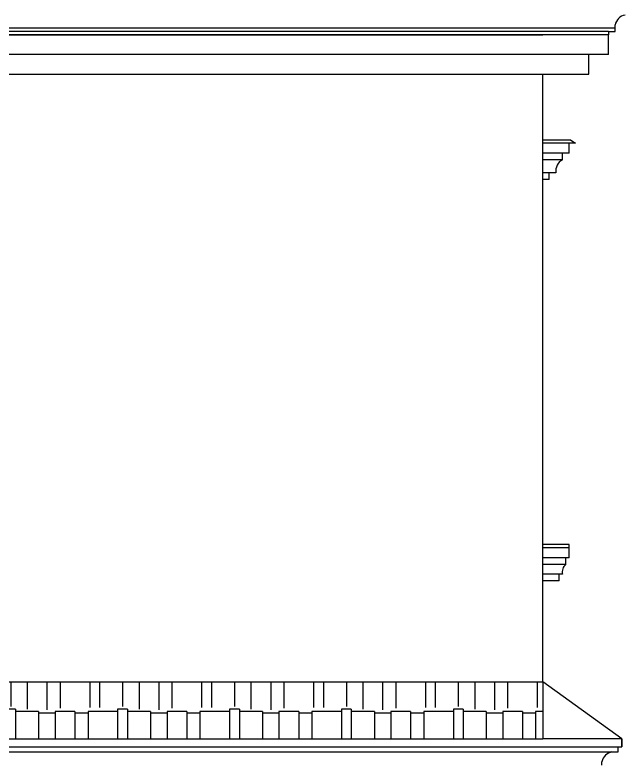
# Model space of a CAD drawing. Header units: inches. Extents: x 1397 to 20304, y -27267 to -746.
# Drawn here: x 14854 to 14946.6, y -23992.8 to -23878.8 of the extents above; entities that cross this region are included whole.
import ezdxf

# ---------------------------------------------------------------- set-up
doc = ezdxf.new("R2010")
doc.units = ezdxf.units.IN
doc.header["$LTSCALE"] = 17
doc.header["$MEASUREMENT"] = 0
doc.layers.add('25 BOT BAR', color=12, linetype='Continuous', lineweight=25)

msp = doc.modelspace()

# ---------------------------------------------------------------- hatches: boundary and pattern name
at = {"layer": '25 BOT BAR'}
h = msp.add_hatch(dxfattribs=at)
h.set_pattern_fill('AR-RSHKE', color=8, scale=0.5, angle=180)
h.set_pattern_definition([(180, (-538.952, -2672.648), (-12.75, -6), [3, -2.5, 3.5, -1.5, 4.5, -2]), (180, (-541.952, -2672.898), (-12.75, -6), [2.5, -9.5, 2, -3]), (180, (-547.952, -2672.273), (-12.75, -6), [1.5, -15.5]), (270, (-538.952, -2672.6483), (4.25, -6), [5.75, -18.25]), (270, (-541.952, -2672.6483), (4.25, -6), [5.625, -18.375]), (270, (-544.452, -2672.6483), (4.25, -6), [5.25, -18.75]), (270, (-547.952, -2672.2733), (4.25, -6), [5.75, -18.25]), (270, (-549.452, -2672.2733), (4.25, -6), [5.75, -18.25]), (270, (-553.952, -2672.6483), (4.25, -6), [5.5, -18.5])])
h.paths.add_polyline_path([(14934.13, -23988.76), (14934.13, -23980.13), (14791.67, -23980.13), (14779.67, -23988.76)])

# ---------------------------------------------------------------- linework, layer by layer
for p, q in [((14945.13, -23880.76), (14945.13, -23880.26)), ((14464.67, -23881.76), (14934.13, -23881.76)), ((14945.13, -23880.76), (14782.67, -23880.76)), ((14944.13, -23881.26), (14783.67, -23881.26)), ((14944.13, -23881.76), (14783.67, -23881.76)), ((14944.13, -23881.26), (14944.13, -23881.76)), ((14944.13, -23881.26), (14945.13, -23881.26)), ((14944.13, -23884.76), (14944.13, -23881.76)), ((14945.13, -23881.26), (14945.13, -23880.76)), ((14944.13, -23884.76), (14783.67, -23884.76)), ((14941.13, -23887.76), (14941.13, -23884.76)), ((14786.67, -23887.76), (14941.13, -23887.76)), ((14934.13, -23980.13), (14934.13, -23887.76)), ((14938.38, -23897.76), (14934.13, -23897.76)), ((14938.38, -23897.76), (14939.13, -23898.26)), ((14939.13, -23898.26), (14934.13, -23898.26)), ((14938.13, -23899.76), (14938.13, -23898.26)), ((14938.13, -23899.76), (14934.13, -23899.76)), ((14937.13, -23900.76), (14937.13, -23899.76)), ((14937.13, -23900.76), (14934.13, -23900.76)), ((14936.13, -23902.76), (14934.13, -23902.76)), ((14935.13, -23903.76), (14935.13, -23902.76)), ((14935.13, -23903.76), (14934.13, -23903.76)), ((14938.13, -23959.26), (14934.13, -23959.26)), ((14938.13, -23959.76), (14938.13, -23959.26)), ((14938.13, -23959.76), (14934.13, -23959.76)), ((14938.13, -23961.26), (14938.13, -23959.76)), ((14938.13, -23961.26), (14934.13, -23961.26)), ((14937.63, -23962.26), (14937.63, -23961.26)), ((14937.63, -23962.26), (14934.13, -23962.26)), ((14937.13, -23963.76), (14934.13, -23963.76)), ((14936.63, -23964.76), (14936.63, -23963.76)), ((14936.63, -23964.76), (14934.13, -23964.76)), ((14473.67, -23980.13), (14934.13, -23980.13)), ((14946.13, -23988.76), (14934.13, -23980.13)), ((14934.13, -23980.13), (14934.13, -23988.76)), ((14457.67, -23988.76), (14934.13, -23988.76)), ((14946.13, -23988.76), (14934.13, -23988.76)), ((14946.13, -23990.01), (14946.13, -23988.76)), ((14946.13, -23988.76), (14946.13, -23990.01)), ((14780.23, -23990.01), (14945.57, -23990.01)), ((14945.57, -23990.76), (14945.57, -23990.01)), ((14945.57, -23990.01), (14946.13, -23990.01)), ((14780.23, -23990.76), (14945.57, -23990.76)), ((14944.63, -23990.76), (14945.57, -23990.76)), ((14943.13, -23992.76), (14943.13, -23992.26))]:
    msp.add_line(p, q, dxfattribs=at)
for centre, radius, start, end in [((14947.03, -23880.66), 1.94, 101.7959, 168.2044), ((14938.04, -23902.47), 1.93, 118.1362, 188.7337), ((14938.57, -23963.41), 1.48, 129.3404, 193.7898), ((14945.03, -23992.66), 1.94, 101.7959, 168.2044)]:
    msp.add_arc(centre, radius, start, end, dxfattribs=at)

doc.saveas('drawing.dxf')
